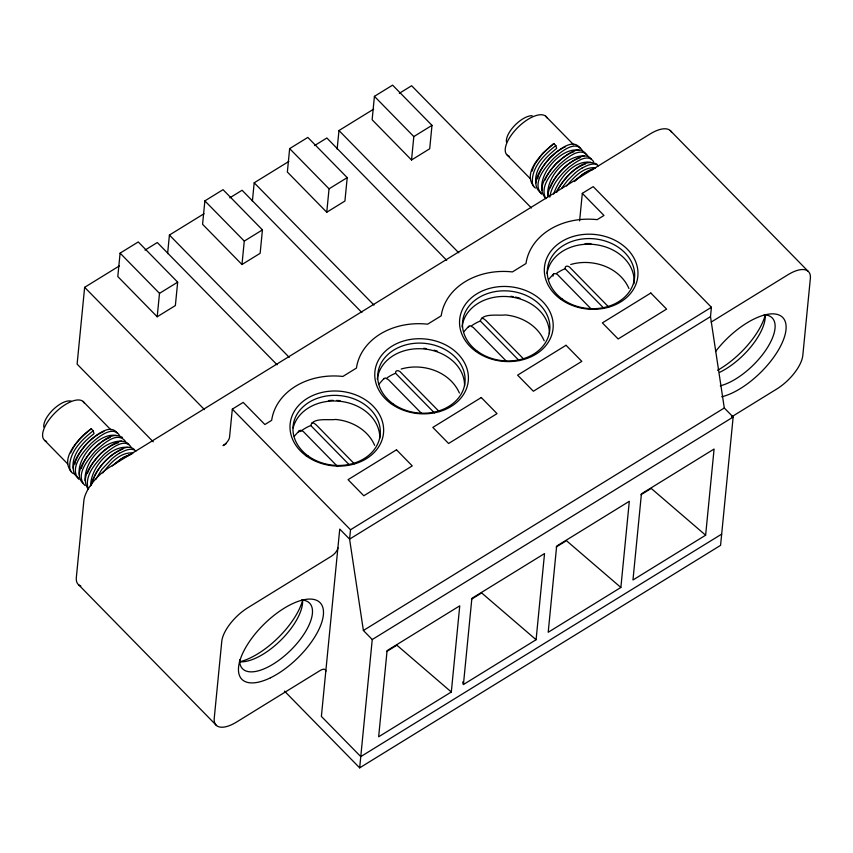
<?xml version="1.0" encoding="UTF-8"?>
<svg xmlns="http://www.w3.org/2000/svg" width="853" height="853" viewBox="0 0 853 853"><rect width="100%" height="100%" fill="white"/><g stroke="black" fill="none" stroke-linecap="round" stroke-linejoin="round"><path stroke-width="1.28" d="M547.765 196.691C548.639 183.736 558.107 173.159 567.373 164.885C573.493 160.641 584.945 151.002 591.449 159.127M119.303 265.955L84.639 287.322L77.111 364.124L153.263 441.854M120.102 253.138L117.799 276.553L157.197 316.772L175.366 305.566L177.669 282.151L138.261 241.943L120.102 253.138L159.5 293.357L157.197 316.772M167.604 253.597L169.416 235.055L204.07 213.698M204.869 200.881L202.577 224.296L241.975 264.505L260.144 253.309L262.436 229.894L223.038 189.675L204.869 200.881L244.278 241.09L241.975 264.505M252.371 201.329L254.194 182.798L288.847 161.43M284.476 691.101L359.667 767.849L720.572 545.355L733.154 417.042L724.293 407.99L710.496 316.634L711.413 307.272L593.208 186.626L582.311 193.354L603.977 215.468L597.185 219.647A65.681 52.449 5.6 0 0 525.992 263.545L512.418 271.915A65.681 52.449 5.6 0 0 441.214 315.813L427.641 324.183A65.681 52.449 5.6 0 0 356.447 368.069L342.863 376.44A65.681 52.449 5.6 0 0 271.67 420.337L264.878 424.527L243.212 402.403L232.315 409.131L229.553 437.226A7.816 3.412 -44.4 0 1 223.038 445.639L226.429 443.549M289.647 148.614L287.354 172.029L326.752 212.237L344.921 201.041L347.214 177.627L307.816 137.418L289.647 148.614L329.045 188.822L326.752 212.237M337.148 149.072L338.972 130.53L373.625 109.163M348.685 464.203L310.769 425.519C312.699 417.266 329.461 420.497 335.56 419.452C351.724 420.828 368.059 429.965 374.627 445.319M374.424 96.346L372.132 119.761L411.53 159.98L429.699 148.774L431.991 125.359L392.593 85.151L374.424 96.346L413.822 136.565L411.53 159.98M232.315 409.131L350.508 529.766L349.591 539.128L363.389 630.484L372.249 639.537L359.667 767.849M434.38 412.884L395.547 373.251C395.056 369.253 399.769 370.469 401.123 372.75L439.135 411.551M519.157 360.616L480.324 320.984C482.244 312.731 499.016 315.962 505.115 314.928C521.268 316.292 537.614 325.441 544.171 340.784M451.312 691.996L459.756 605.822L387.091 650.626L378.647 736.789L451.312 691.996L396.89 645.209L386.644 651.521M463.424 684.532L471.869 598.358L544.534 553.565L536.089 639.729L463.424 684.532L462.625 681.984M552.989 276.191C552.488 272.192 557.201 273.408 558.555 275.69L591.012 308.818M603.935 308.349L565.102 268.716C564.601 264.729 569.314 265.944 570.668 268.226L608.69 307.027M579.613 220.884L582.311 193.354M620.867 587.461L629.311 501.297L556.646 546.091L548.202 632.265L620.867 587.461L566.435 540.674L556.199 546.986M705.634 535.204L714.089 449.03L641.424 493.834L632.969 579.997L705.634 535.204L651.212 488.417L640.966 494.729M298.753 432.044C299.104 428.75 303.082 430.84 304.233 432.482L337.617 466.559M91.324 485.293C93.627 472.701 102.914 462.646 112.436 454.713C118.268 450.747 127.673 443.731 134.23 449.36M549.79 197.096C551.582 185.016 560.176 175.11 568.972 167.199C575.103 162.774 587.61 152.495 593.645 161.729M553.597 194.057C558.8 179.023 573.248 160.119 590.66 162.219M74.957 464.107L75.554 461.899M537.593 178.895L538.478 175.579M468.372 327.094L470.11 325.697L473.308 327.488L506.234 361.075M92.966 480.943L94.075 477.531M81.206 468.638C85.833 454.862 96.773 442.899 110.24 437.376M532.091 171.112L533.274 167.668M87.582 473.106C93.041 459.511 104.194 447.143 118.428 442.739M550.217 187.895C555.527 174.556 566.36 162.539 580.104 157.794M75.853 460.791C80.96 447.964 91.228 436.875 103.97 431.415M538.957 174.396C544.065 162.433 553.704 152.101 565.56 146.652M95.696 479.503L101.71 469.576L112.01 458.669A28.48 11.889 -47.3 0 1 119.473 453.21M94.63 476.326C100.345 464.395 110.293 453.807 122.843 449.136M556.71 192.309C562.308 179.844 572.523 168.766 585.478 163.925M544.992 179.994C550.004 168.766 558.875 159.106 569.793 153.433M70.65 452.879C74.957 443.048 82.506 434.891 91.25 428.782L93.212 430.786L94.011 433.665C83.498 441.833 71.599 453.849 73.102 468.233M533.85 166.463L535.002 164.064M556.401 192.032C562.596 180.356 581.639 156.27 596.865 164.139M383.722 378.967L385.343 377.964L388.531 379.756L421.467 413.342M535.545 163.136L542.764 153.252L553.874 143.56L555.847 145.575L556.646 148.454C546.133 156.621 534.223 168.627 535.727 183.022M102.733 472.957C109.93 463.616 120.07 451.855 132.983 452.964M561.53 188.353L567.522 180.484L574.645 173.458M294.285 436.288L299.318 430.637M379.063 384.031L384.095 378.369M463.84 331.764L468.873 326.102M548.607 279.496L553.64 273.845M566.595 185.954C573.781 177.456 583.409 166.506 595.607 167.753M112.297 465.962L120.7 459.085L130.051 454.841M574.112 181.54L583.335 173.873L589.796 170.493M574.325 181.486C580.2 175.803 586.875 170.237 595.031 168.35M114.441 464.053L123.877 457.016L132.396 453.572M93.212 430.786C81.472 439.913 67.941 453.242 69.893 469.417A28.48 13.659 -44.4 0 0 72.793 473.266L75.149 474.279M555.847 145.575C544.097 154.702 530.577 168.03 532.517 184.195A28.48 13.659 -44.4 0 0 535.428 188.044M91.25 428.782C80.715 437.184 59.209 457.112 71.162 471.464M553.874 143.56C543.34 151.973 521.833 171.901 533.786 186.253M145.01 250.11L157.304 242.529L277.108 364.807M229.788 197.843L242.081 190.262L361.885 312.539M314.565 145.575L326.859 137.994L446.663 260.272M399.332 93.318L411.636 85.737L531.44 208.004M159.5 293.357L177.669 282.151M244.278 241.09L262.436 229.894M329.045 188.822L347.214 177.627M413.822 136.565L431.991 125.359M350.508 529.766L711.413 307.272M710.496 316.634L349.591 539.128L339.739 529.073L321.378 716.403L360.776 756.611L721.67 534.117M711.178 322.082L787.969 274.741A31.273 13.627 -44.4 0 1 810.35 278.547L802.822 355.349A31.273 13.627 -44.4 0 1 776.763 389.011L731.597 416.861M363.389 630.484L724.293 407.99M372.249 639.537L733.154 417.042M471.421 599.254L481.657 592.942L536.089 639.729M582.087 168.073C586.789 165.663 593.72 161.739 598.55 165.781M119.452 453.295C124.154 450.885 131.095 446.951 135.915 451.002M570.87 152.89L573.866 151.802M590.766 170.205L592.686 169.63M570.721 264.505C592.366 258.086 619.513 267 628.949 288.517M401.177 369.04C422.821 362.61 449.968 371.535 459.394 393.052M481.54 318.308L483.502 318.638L485.89 320.493L522.985 358.345M311.985 422.843L313.947 423.173L316.346 425.018L354.358 463.819M584.134 155.832C565.368 155.79 546.592 176.891 547.701 195.529M121.499 441.044C102.744 441.012 83.957 462.102 85.065 480.74M128.035 447.43C110.208 444.946 90.162 468.745 90.706 485.869M579.123 150.363C562.02 146.492 538.211 173.585 542.145 190.336M116.488 435.574C99.385 431.703 75.576 458.797 79.521 475.558M541.005 192.821C528.199 183.811 542.668 165.972 550.292 157.698C556.689 151.663 572.608 137.045 580.072 148.187M78.369 478.043C65.564 469.022 80.033 451.184 87.667 442.92C94.054 436.885 109.973 422.256 117.447 433.409M545.824 198.376C535.353 187.82 548.554 172.434 556.06 163.84C562.671 158.253 578.313 142.59 585.958 154.169M83.189 483.598C73.049 473.905 85.012 459.191 91.697 450.896C99.343 443.816 111.444 430.488 122.469 437.461M84.98 485.496C74.755 474.993 88.062 459.66 95.248 451.216C102.275 444.978 116.69 430.626 125.199 441.033M541.527 194.143C531.27 182.755 545.899 166.538 554.034 157.976C560.378 152.442 574.879 139.721 581.981 149.904M78.902 479.354C68.635 467.966 83.263 451.749 91.41 443.187C97.754 437.653 112.244 424.933 119.345 435.115M545.632 116.179L573.611 144.701M82.997 401.39L110.975 429.912M670.127 130.434L808.026 271.179M507.311 155.203L530.374 178.746M338.972 130.53L458.775 252.808M254.194 182.798L373.998 305.075M169.416 235.055L289.22 357.332M84.639 287.322L204.443 409.6M44.687 440.415L67.75 463.968M78.668 584.827L216.566 725.572M88.104 489.036C79.617 476.699 92.966 462.251 101.038 453.401C107.904 447.729 120.636 435.595 128.814 444.338M545.76 198.696C539.437 186.199 551.678 172.978 559.653 164.245C566.392 158.637 580.168 145.767 587.824 155.822M131.01 446.94C124.197 437.29 110.933 449.009 104.503 454.009C95.835 462.848 84.884 474.588 87.87 488.001M509.209 156.238A27.371 11.931 -44.4 0 1 517.27 128.025A27.371 11.931 -44.4 0 1 546.944 117.81M506.437 141.886A19.544 8.519 -44.4 0 1 514.977 125.188A19.544 8.519 -44.4 0 1 532.155 115.699M574.623 173.394A28.48 11.889 -47.3 0 1 582.098 167.998M300.427 431.501A44.729 35.719 5.6 0 1 310.769 425.519M387.081 377.836A44.729 35.719 5.6 0 1 395.547 373.251M471.858 325.579A44.729 35.719 5.6 0 1 480.324 320.984M556.636 273.312A44.729 35.719 5.6 0 1 565.102 268.716M46.574 441.449A27.371 11.931 -44.4 0 1 54.635 413.247A27.371 11.931 -44.4 0 1 84.308 403.021M43.812 427.097A19.544 8.519 -44.4 0 1 53.558 409.216A19.544 8.519 -44.4 0 1 71.257 401.198M671.62 132.29A31.273 13.627 -44.4 0 0 650.061 133.996L109.93 466.996A31.273 13.627 -44.4 0 0 83.871 500.668L76.333 577.47A31.273 13.627 -44.4 0 0 80.822 586.011M328.469 400.601A46.915 37.468 5.6 0 1 333.118 400.356M336.615 400.42A46.915 37.468 5.6 0 1 340.112 400.686M293.155 427.918A43.78 34.973 5.6 0 1 340.56 401.358A43.78 34.973 5.6 0 1 379.788 438.122M337.905 547.807A7.816 3.412 -44.4 0 1 331.39 556.231L247.828 607.741A31.273 13.627 -44.4 0 0 221.769 641.413L214.242 718.215A31.273 13.627 -44.4 0 0 236.622 722.011L320.184 670.49A7.816 3.412 -44.4 0 1 325.782 671.439M423.717 348.312A46.915 37.468 5.6 0 1 426.052 348.557M434.049 350.156A46.915 37.468 5.6 0 1 437.365 351.169M377.303 379.265A43.78 34.973 5.6 0 1 423.056 348.866A43.78 34.973 5.6 0 1 464.565 385.855M510.83 296.29A46.915 37.468 5.6 0 1 513.143 296.641M515.425 297.068A46.915 37.468 5.6 0 1 519.935 298.209M462.081 326.998A43.78 34.973 5.6 0 1 507.823 296.609A43.78 34.973 5.6 0 1 549.343 333.598M585.105 243.638A46.915 37.468 5.6 0 1 590.937 243.617M547.008 273.525A43.78 34.973 5.6 0 1 594.882 244.566A43.78 34.973 5.6 0 1 633.96 283.761M301.514 600.032A46.915 20.451 -44.4 0 1 289.647 651.255A46.915 20.451 -44.4 0 1 239.64 659.561M302.58 600.032A46.915 20.451 -44.4 0 1 281.266 639.761A46.915 20.451 -44.4 0 1 240.738 661.832M302.463 600.832A54.731 23.852 -44.4 0 1 239.384 661.896M765.098 315.621A54.731 23.852 -44.4 0 1 717.533 370.309M765.216 314.81A46.915 20.451 -44.4 0 1 719.815 372.249M764.149 314.821A46.915 20.451 -44.4 0 1 767.657 347.267A46.915 20.451 -44.4 0 1 720.284 385.812M715.507 351.585A54.731 23.852 -44.4 0 1 772.466 313.851A54.731 23.852 -44.4 0 1 777.616 351.372A54.731 23.852 -44.4 0 1 721.713 396.794M396.496 449.808L348.056 479.674L363.815 495.764L412.255 465.898L396.496 449.808M481.273 397.541L432.834 427.406L448.593 443.496L497.032 413.63L481.273 397.541M566.051 345.284L517.611 375.149L533.37 391.228L581.81 361.363L566.051 345.284M650.828 293.016L602.378 322.882L618.137 338.972L666.588 309.106L650.828 293.016M308.029 455.897A43.78 34.973 5.6 0 0 379.553 438.549A43.78 34.973 5.6 0 0 322.317 396.826A43.78 34.973 5.6 0 0 308.029 455.897M306.163 455.843A46.915 37.468 5.6 0 0 382.805 437.258A46.915 37.468 5.6 0 0 321.474 392.551A46.915 37.468 5.6 0 0 306.163 455.843M270.454 677.804A54.731 23.852 -44.4 0 0 321.912 605.214A54.731 23.852 -44.4 0 0 250.569 639.931A54.731 23.852 -44.4 0 0 270.454 677.804M392.806 403.64A43.78 34.973 5.6 0 0 464.331 386.281A43.78 34.973 5.6 0 0 407.094 344.559A43.78 34.973 5.6 0 0 392.806 403.64M390.941 403.586A46.915 37.468 5.6 0 0 467.583 384.991A46.915 37.468 5.6 0 0 406.252 340.283A46.915 37.468 5.6 0 0 390.941 403.586M477.573 351.372A43.78 34.973 5.6 0 0 549.108 334.024A43.78 34.973 5.6 0 0 491.861 292.291A43.78 34.973 5.6 0 0 477.573 351.372M475.718 351.319A46.915 37.468 5.6 0 0 552.36 332.723A46.915 37.468 5.6 0 0 491.029 288.015A46.915 37.468 5.6 0 0 475.718 351.319M562.351 299.104A43.78 34.973 5.6 0 0 633.886 281.757A43.78 34.973 5.6 0 0 576.639 240.034A43.78 34.973 5.6 0 0 562.351 299.104M560.496 299.051A46.915 37.468 5.6 0 0 637.138 280.466A46.915 37.468 5.6 0 0 575.796 235.759A46.915 37.468 5.6 0 0 560.496 299.051"/></g></svg>
